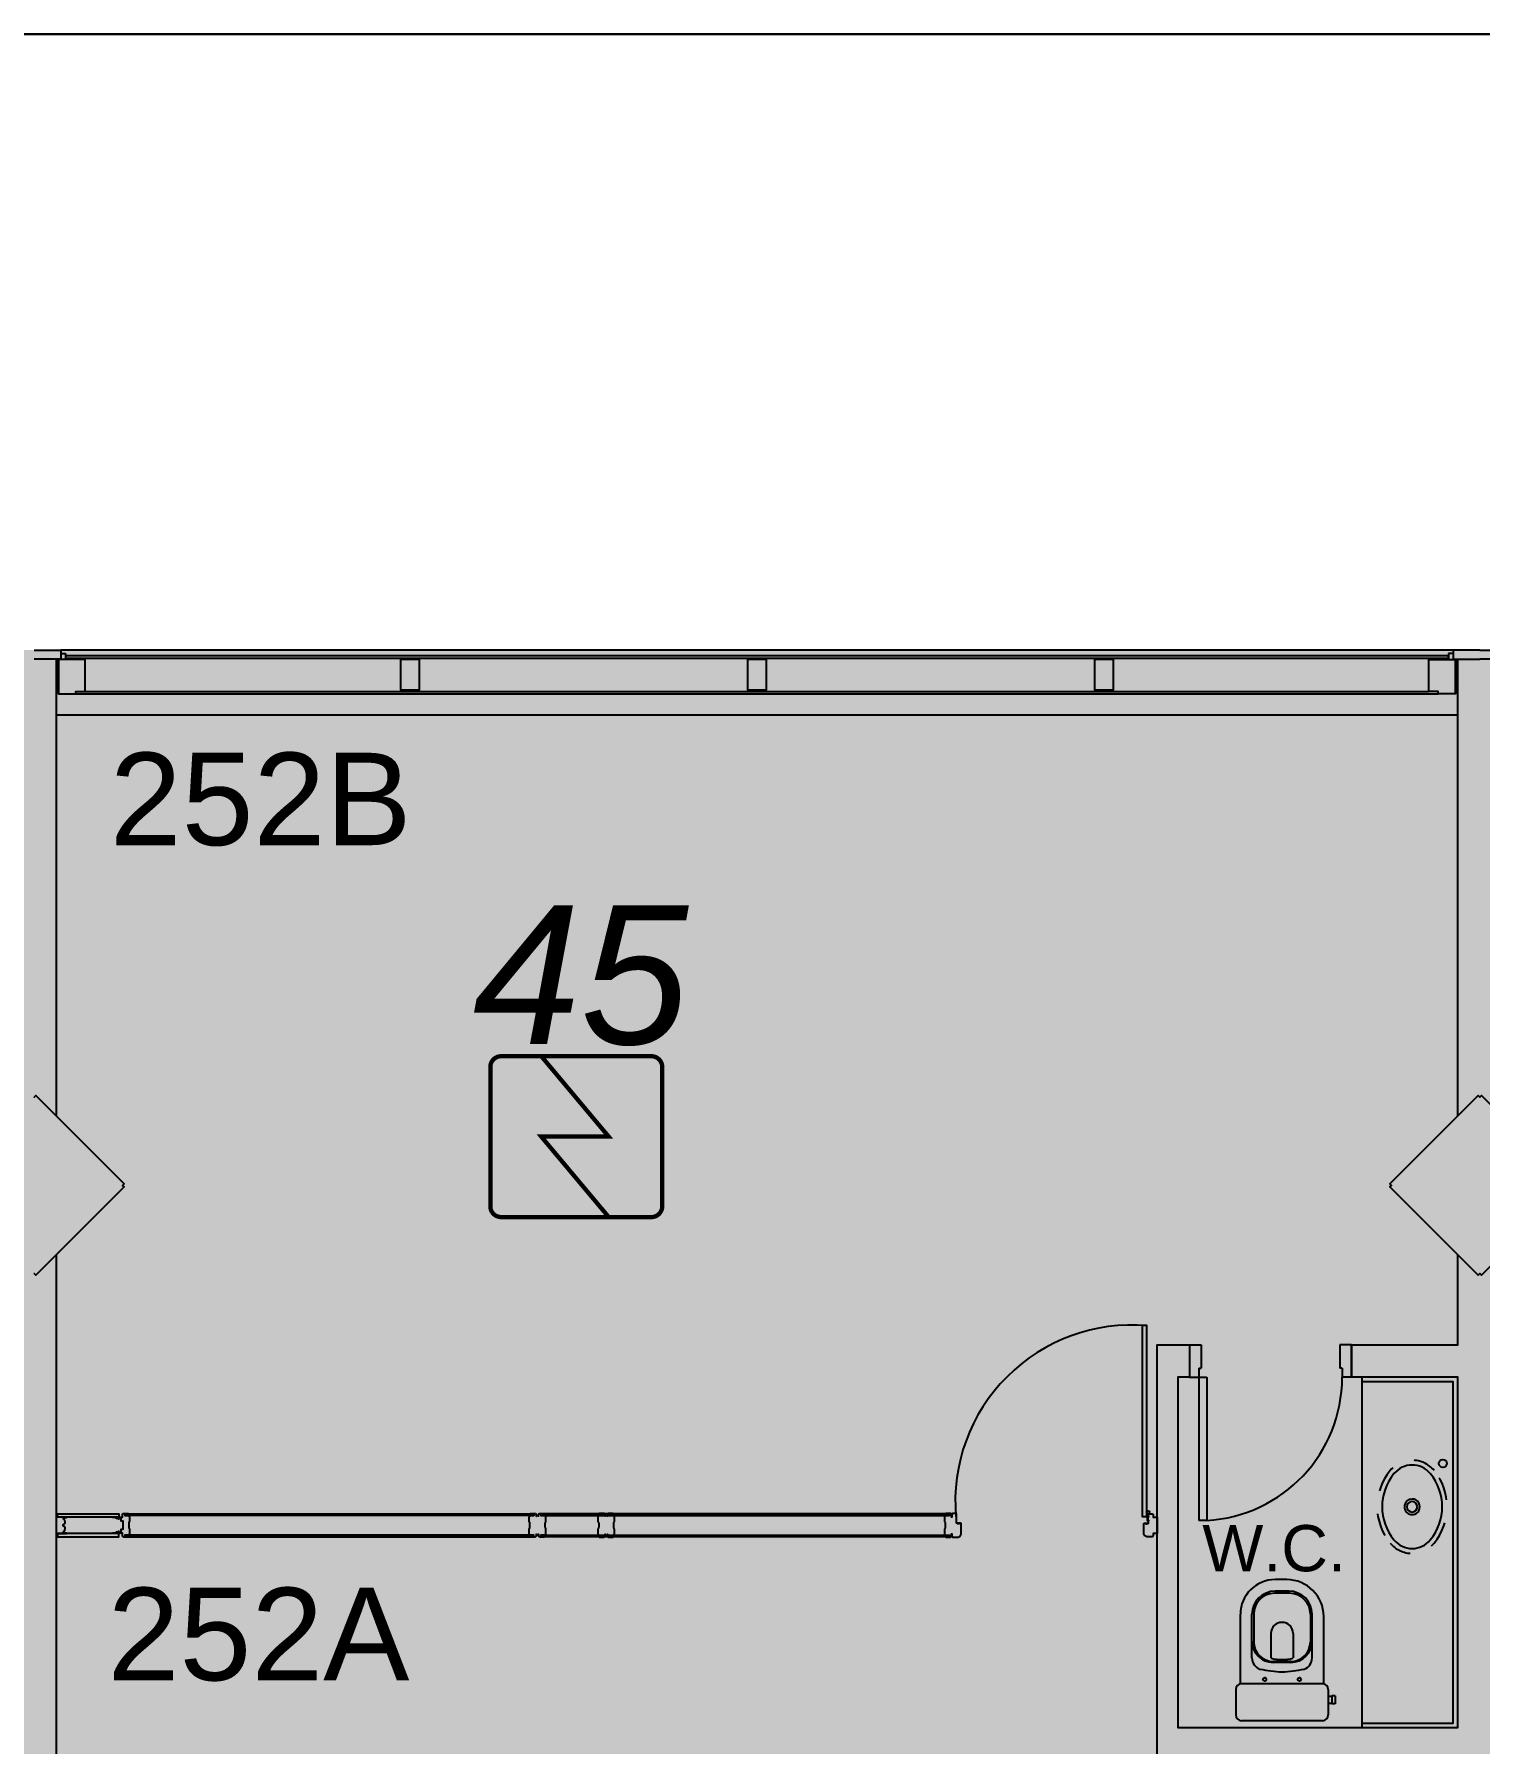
# Model space of a CAD drawing. Header units: metres. Extents: x -331 to 2982, y 362 to 2539.
# Drawn here: x 827.87 to 834.12, y 1933 to 1940.39 of the extents above; entities that cross this region are included whole.
import ezdxf

# ---------------------------------------------------------------- set-up
doc = ezdxf.new("R2010")
doc.units = ezdxf.units.M
doc.linetypes.add('XR_BL2_3 PAV$0$CONTINUOUS', pattern=[0])
doc.linetypes.add('XR_BL2_3 PAV$0$HIDDEN', pattern=[0.375, 0.25, -0.125])
doc.layers.add('_salas', color=251, linetype='Continuous', plot=False)
for name, color, linetype in [('ALV', 251, 'Continuous'), ('CX', 251, 'Continuous'), ('DET. FUMAÇA', 1, 'Continuous'), ('Detector_antigo', 84, 'Continuous'), ('Div', 251, 'Continuous'), ('Est', 251, 'Continuous'), ('Mob', 251, 'Continuous'), ('Texto_Salas', 251, 'Continuous'), ('vid', 251, 'Continuous')]:
    doc.layers.add(name, color=color, linetype=linetype)
doc.layers.add('Botoeira_antiga', color=74, linetype='Continuous', lineweight=30)
doc.styles.add('ARIAL', font='arial.ttf')
doc.styles.add('X3G_ENTITY_1416BAE9', font='arial.ttf', dxfattribs={"height": 0.6})
doc.styles.add('X3G_ENTITY_142280C7', font='arial.ttf', dxfattribs={"height": 0.4})
doc.styles.add('X3G_ENTITY_142280C8', font='arial.ttf', dxfattribs={"height": 0.4})

# ---------------------------------------------------------------- blocks, each defined once
blk = doc.blocks.new('Detector de fumaça')
at = {"layer": 'DET. FUMAÇA', "linetype": 'Continuous', "lineweight": 15, "const_width": 0.0187}
blk.add_lwpolyline([(774.5995, 539.8158), (775.2491, 539.8158, -0.414214), (775.2958, 539.769), (775.2958, 539.1669, -0.414214), (775.2491, 539.1202), (774.5995, 539.1202, -0.414214), (774.5527, 539.1669), (774.5527, 539.769, -0.414214)], format="xyb", close=True, dxfattribs=at)
blk.add_lwpolyline([(774.773, 539.8158), (775.0645, 539.468), (774.773, 539.468), (775.0645, 539.1202)], dxfattribs=at)

msp = doc.modelspace()

# ---------------------------------------------------------------- hatches: boundary and pattern name
at = {"layer": '_salas', "transparency": 33554559}
h = msp.add_hatch(color=256, dxfattribs=at)
h.dxf.hatch_style = 1
h.paths.add_polyline_path([(870.379, 1937.7293), (851.629, 1937.7293), (851.629, 1939.2843), (851.299, 1939.2843), (851.299, 1937.7293), (840.564, 1937.7293), (840.564, 1939.2843), (840.234, 1939.2843), (840.234, 1937.7293), (765.239, 1937.7293), (765.239, 1926.3801), (765.429, 1926.3801), (765.429, 1926.5771), (765.615, 1926.7643), (769.3501, 1926.765), (769.3826, 1926.773), (769.4342, 1926.8136), (770.1916, 1927.5703), (770.2047, 1927.5834), (770.229, 1927.5743), (771.624, 1927.5743), (773.0191, 1927.5743), (773.0434, 1927.5834), (773.0565, 1927.5703), (773.8138, 1926.8136), (773.8655, 1926.773), (773.898, 1926.765), (777.5273, 1926.765), (777.8669, 1926.4254), (777.874, 1926.4325), (778.2207, 1926.765), (781.85, 1926.765), (781.8825, 1926.773), (781.9342, 1926.8136), (782.6915, 1927.5703), (782.7046, 1927.5834), (782.7289, 1927.5743), (784.124, 1927.5743), (785.519, 1927.5743), (785.5433, 1927.5834), (785.5564, 1927.5703), (786.3138, 1926.8136), (786.3654, 1926.773), (786.3979, 1926.765), (790.0273, 1926.765), (790.3669, 1926.4254), (790.3739, 1926.4325), (790.7206, 1926.765), (794.3499, 1926.765), (794.3824, 1926.773), (794.4341, 1926.8136), (795.1914, 1927.5703), (795.2045, 1927.5834), (795.2289, 1927.5743), (796.6239, 1927.5743), (798.0189, 1927.5743), (798.0433, 1927.5834), (798.0564, 1927.5703), (798.8137, 1926.8136), (798.8654, 1926.773), (798.8979, 1926.765), (802.5273, 1926.765), (802.8669, 1926.4254), (802.8739, 1926.4325), (803.2206, 1926.765), (806.8499, 1926.765), (806.8824, 1926.773), (806.9341, 1926.8136), (807.6914, 1927.5703), (807.7045, 1927.5834), (807.7289, 1927.5743), (809.1239, 1927.5743), (810.5189, 1927.5743), (810.5433, 1927.5834), (810.5564, 1927.5703), (811.3137, 1926.8136), (811.3654, 1926.773), (811.3979, 1926.765), (815.0272, 1926.765), (815.3668, 1926.4254), (815.3739, 1926.4325), (815.7205, 1926.765), (819.3499, 1926.765), (819.3824, 1926.773), (819.434, 1926.8136), (820.1914, 1927.5703), (820.2045, 1927.5834), (820.2288, 1927.5743), (821.6238, 1927.5743), (823.0189, 1927.5743), (823.0432, 1927.5834), (823.0563, 1927.5703), (823.8136, 1926.8136), (823.8653, 1926.773), (823.8978, 1926.765), (827.5277, 1926.765), (827.8673, 1926.4254), (827.8743, 1926.4325), (828.221, 1926.765), (831.8504, 1926.765), (831.8828, 1926.773), (831.9345, 1926.8136), (832.6919, 1927.5703), (832.7049, 1927.5834), (832.7293, 1927.5743), (834.1243, 1927.5743), (835.5193, 1927.5743), (835.5437, 1927.5834), (835.5568, 1927.5703), (836.3141, 1926.8136), (836.3658, 1926.773), (836.3983, 1926.765), (840.0415, 1926.765), (840.3741, 1926.4325), (840.7559, 1926.8143), (840.4741, 1927.0961), (840.4741, 1928.0543), (841.234, 1928.0543), (841.234, 1929.8943), (849.6075, 1929.8943), (849.6075, 1926.8143), (849.7475, 1926.8143), (849.7475, 1927.5743), (851.494, 1927.5743), (852.8891, 1927.5743), (852.9134, 1927.5834), (852.9265, 1927.5703), (853.6838, 1926.8136), (853.7355, 1926.773), (853.768, 1926.765), (857.3973, 1926.765), (857.7369, 1926.4254), (857.744, 1926.4325), (858.0907, 1926.765), (861.72, 1926.765), (861.7525, 1926.773), (861.8042, 1926.8136), (862.5615, 1927.5703), (862.5746, 1927.5834), (862.5989, 1927.5743), (863.994, 1927.5743), (865.389, 1927.5743), (865.4133, 1927.5834), (865.4264, 1927.5703), (866.1838, 1926.8136), (866.2354, 1926.773), (866.2679, 1926.765), (870.003, 1926.7643), (870.189, 1926.5771), (870.189, 1926.3801), (870.379, 1926.3801), (870.379, 1926.3801)])

# ---------------------------------------------------------------- linework, layer by layer
at = {"layer": 'ALV'}
for p, q in [((827.9691, 1937.6893), (827.9691, 1935.7153)), ((827.9691, 1935.1133), (827.9691, 1927.1153))]:
    msp.add_line(p, q, dxfattribs=at)
for points in [[(834.0291, 1935.7153), (834.0291, 1937.6893), (834.1241, 1937.6893)], [(832.7291, 1931.2743), (832.7291, 1934.7243), (832.8691, 1934.7243), (832.8691, 1934.5843), (832.8191, 1934.5843), (832.8191, 1933.0693), (834.0291, 1933.0693), (834.0291, 1934.5843), (833.5691, 1934.5843), (833.5691, 1934.7243), (834.0291, 1934.7243), (834.0291, 1935.1133)]]:
    msp.add_lwpolyline(points, dxfattribs=at)
at = {"layer": 'Botoeira_antiga'}
msp.add_line((871.6348, 1940.3923), (763.3926, 1940.3923), dxfattribs=at)
at = {"layer": 'CX', "linetype": 'ByBlock', "ltscale": 0.1}
for p, q in [((827.8741, 1937.7293), (827.9891, 1937.7293)), ((827.9891, 1937.7293), (827.9891, 1937.6893)), ((827.9891, 1937.7144), (828.0091, 1937.7144)), ((828.0091, 1937.7144), (828.0091, 1937.6881)), ((834.0091, 1937.7144), (833.9891, 1937.7144)), ((833.9891, 1937.7144), (833.9891, 1937.6881)), ((834.1241, 1937.7293), (834.0091, 1937.7293)), ((834.0091, 1937.7293), (834.0091, 1937.6893)), ((827.9891, 1937.6893), (827.8741, 1937.6893)), ((834.0091, 1937.6893), (834.1241, 1937.6893))]:
    msp.add_line(p, q, dxfattribs=at)
at = {"layer": 'CX', "color": 251, "true_color": 0x606060}
for p, q in [((834.0091, 1937.7293), (827.9891, 1937.7293)), ((827.9691, 1937.4493), (834.0291, 1937.4493))]:
    msp.add_line(p, q, dxfattribs=at)
at = {"layer": 'CX', "color": 251, "linetype": 'ByBlock', "ltscale": 0.1}
for p, q in [((834.1241, 1937.7293), (834.2391, 1937.7293)), ((834.2391, 1937.6893), (834.1241, 1937.6893))]:
    msp.add_line(p, q, dxfattribs=at)
at = {"layer": 'CX'}
for p, q in [((827.9791, 1937.5393), (827.9791, 1937.6851)), ((827.9791, 1937.6851), (827.9791, 1937.5393)), ((834.0191, 1937.6851), (834.0191, 1937.5393)), ((834.0191, 1937.5393), (834.0191, 1937.6851)), ((832.8691, 1934.7243), (832.9191, 1934.7243)), ((832.8691, 1934.7243), (832.8691, 1934.5843)), ((832.9191, 1934.7243), (832.9191, 1934.6243)), ((833.5691, 1934.7243), (833.5191, 1934.7243)), ((833.5191, 1934.7243), (833.5191, 1934.6243)), ((833.5691, 1934.7243), (833.5691, 1934.5843)), ((832.9091, 1934.6243), (832.9091, 1934.5843)), ((832.9091, 1934.6243), (832.9191, 1934.6243)), ((833.5291, 1934.6243), (833.5191, 1934.6243)), ((833.5291, 1934.6243), (833.5291, 1934.5843)), ((832.8691, 1934.5843), (832.9091, 1934.5843)), ((832.9091, 1934.5843), (832.9441, 1934.5843)), ((832.9091, 1934.5843), (832.9091, 1933.9653)), ((832.9441, 1934.5843), (832.9441, 1933.9653)), ((833.5691, 1934.5843), (833.5291, 1934.5843)), ((832.9441, 1933.9653), (832.9091, 1933.9653))]:
    msp.add_line(p, q, dxfattribs=at)
for points in [[(828.0943, 1937.6881), (828.0147, 1937.6881), (827.9791, 1937.6881), (827.9791, 1937.5393), (828.0091, 1937.5393), (828.0091, 1937.54), (828.0539, 1937.54), (828.0539, 1937.55), (828.0943, 1937.55)], [(829.4591, 1937.6891), (829.5391, 1937.6891), (829.5391, 1937.555), (829.4591, 1937.555)], [(830.9591, 1937.6891), (831.0391, 1937.6891), (831.0391, 1937.555), (830.9591, 1937.555)], [(832.4591, 1937.6891), (832.5391, 1937.6891), (832.5391, 1937.555), (832.4591, 1937.555)], [(833.9039, 1937.6881), (833.9835, 1937.6881), (834.0191, 1937.6881), (834.0191, 1937.5393), (833.9891, 1937.5393), (833.9891, 1937.54), (833.9443, 1937.54), (833.9443, 1937.55), (833.9039, 1937.55)], [(832.6643, 1934.8076), (832.6641, 1933.9826), (832.6841, 1933.9826), (832.6843, 1934.8076)]]:
    msp.add_lwpolyline(points, close=True, dxfattribs=at)
for points in [[(828.0085, 1933.9563), (828.0061, 1933.9668, 0.194954), (828.0052, 1933.9681), (828.0036, 1933.9691, -0.387702), (828.0029, 1933.9717), (828.0045, 1933.9748), (828.0041, 1933.9751), (828.0017, 1933.9705), (828.0013, 1933.9712), (828.0013, 1933.9777), (828.0131, 1933.9777), (828.0131, 1933.9793), (827.9691, 1933.9793), (827.9691, 1933.9093), (828.0131, 1933.9093), (828.0131, 1933.9109), (828.0013, 1933.9109), (828.0013, 1933.9174), (828.0017, 1933.9181), (828.0041, 1933.9136), (828.0045, 1933.9138), (828.0029, 1933.9169, -0.387702), (828.0036, 1933.9195), (828.0052, 1933.9206, 0.194954), (828.0061, 1933.9218), (828.0085, 1933.9323, 0.268551), (828.007, 1933.9371), (827.9992, 1933.9422), (827.9992, 1933.9465), (828.007, 1933.9515, 0.268551)], [(830.0479, 1933.9863), (830.0519, 1933.9863, -0.414214), (830.0549, 1933.9833), (830.0549, 1933.9887, -0.439162), (830.0609, 1933.9953), (830.0789, 1933.9953, -0.414214), (830.0799, 1933.9943), (830.0799, 1933.9938), (830.0649, 1933.9938), (830.0649, 1933.9865), (830.0797, 1933.9865, -0.322891), (830.0854, 1933.9813), (830.0854, 1933.961, -0.13729), (830.0847, 1933.9584), (830.0831, 1933.9558, 0.13729), (830.0824, 1933.9532), (830.0824, 1933.9443), (830.0824, 1933.9355, 0.13729), (830.0831, 1933.9329), (830.0847, 1933.9303, -0.13729), (830.0854, 1933.9277), (830.0854, 1933.9073, -0.322891), (830.0797, 1933.9021), (830.0649, 1933.9021), (830.0649, 1933.8948), (830.0799, 1933.8948), (830.0799, 1933.8943, -0.414214), (830.0789, 1933.8933), (830.0609, 1933.8933, -0.439162), (830.0549, 1933.9), (830.0549, 1933.9053, -0.414214), (830.0519, 1933.9023), (830.0479, 1933.9023, -0.414214), (830.0449, 1933.9053), (830.0449, 1933.9, -0.439162), (830.0389, 1933.8933), (830.0209, 1933.8933, -0.414214), (830.0199, 1933.8943), (830.0199, 1933.8948), (830.0349, 1933.8948), (830.0349, 1933.9021), (830.0201, 1933.9021, -0.322891), (830.0144, 1933.9073), (830.0144, 1933.9277, -0.13729), (830.0151, 1933.9303), (830.0167, 1933.9329, 0.13729), (830.0174, 1933.9355), (830.0174, 1933.9443), (830.0174, 1933.9532, 0.13729), (830.0167, 1933.9558), (830.0151, 1933.9584, -0.13729), (830.0144, 1933.961), (830.0144, 1933.9813, -0.322891), (830.0201, 1933.9865), (830.0349, 1933.9865), (830.0349, 1933.9938), (830.0199, 1933.9938), (830.0199, 1933.9943, -0.414214), (830.0209, 1933.9953), (830.0389, 1933.9953, -0.439162), (830.0449, 1933.9887), (830.0449, 1933.9833, -0.414214)], [(831.8407, 1933.9), (831.8407, 1933.9075), (831.8419, 1933.9075), (831.8419, 1933.898, 0.422579), (831.8467, 1933.8929), (831.8652, 1933.8929, 0.414214), (831.8817, 1933.9094), (831.8817, 1933.9509, 0.414214), (831.8797, 1933.9529), (831.8722, 1933.9529), (831.8737, 1933.9506), (831.8677, 1933.9506), (831.8692, 1933.9529), (831.8617, 1933.9529), (831.8618, 1933.9929, 0.414214), (831.8598, 1933.9949), (831.847, 1933.9949, 0.414214), (831.842, 1933.99), (831.842, 1933.9795), (831.8407, 1933.9795), (831.8407, 1933.9887, 0.439162), (831.8347, 1933.9953), (831.8167, 1933.9953, 0.414214), (831.8157, 1933.9943), (831.8157, 1933.9938), (831.8307, 1933.9938), (831.8307, 1933.9865), (831.8159, 1933.9865, 0.322891), (831.8102, 1933.9813), (831.8102, 1933.961, 0.13729), (831.8109, 1933.9584), (831.8125, 1933.9558, -0.13729), (831.8132, 1933.9532), (831.8132, 1933.9443), (831.8132, 1933.9355, -0.13729), (831.8125, 1933.9329), (831.8109, 1933.9303, 0.13729), (831.8102, 1933.9277), (831.8102, 1933.9073, 0.322891), (831.8159, 1933.9021), (831.8307, 1933.9021), (831.8307, 1933.8948), (831.8157, 1933.8948), (831.8157, 1933.8943, 0.414214), (831.8167, 1933.8933), (831.8347, 1933.8933, 0.439162)]]:
    msp.add_lwpolyline(points, format="xyb", close=True, dxfattribs=at)
at = {"layer": 'CX', "linetype": 'XR_BL2_3 PAV$0$CONTINUOUS'}
msp.add_lwpolyline([(828.2794, 1933.8933), (828.2612, 1933.8933, -0.420879), (828.2554, 1933.8998), (828.2554, 1933.9095), (828.2354, 1933.9095), (828.2354, 1933.9155), (828.2305, 1933.9146), (828.23, 1933.9126, -0.414214), (828.227, 1933.9096), (828.2185, 1933.9096), (828.2122, 1933.9096), (828.2122, 1933.9108), (828.2185, 1933.9108), (828.227, 1933.9108, 0.414214), (828.2288, 1933.9126), (828.2293, 1933.9148, -0.414214), (828.2303, 1933.9158), (828.2375, 1933.9171, 0.212526), (828.2389, 1933.918), (828.2394, 1933.9188), (828.2403, 1933.9182), (828.2394, 1933.9168, -0.204506), (828.238, 1933.9159), (828.2369, 1933.9157), (828.2369, 1933.911), (828.2497, 1933.911), (828.2497, 1933.927), (828.2589, 1933.927), (828.2589, 1933.9466), (828.2589, 1933.962), (828.2497, 1933.962), (828.2497, 1933.978), (828.2369, 1933.978), (828.2369, 1933.9733), (828.238, 1933.9731, -0.204506), (828.2394, 1933.9723), (828.2403, 1933.9709), (828.2394, 1933.9702), (828.2389, 1933.971, 0.212526), (828.2375, 1933.9719), (828.2303, 1933.9732, -0.414214), (828.2293, 1933.9742), (828.2288, 1933.9764, 0.414214), (828.227, 1933.9782), (828.2227, 1933.9782), (828.2122, 1933.9782), (828.2122, 1933.9794), (828.2227, 1933.9794), (828.227, 1933.9794, -0.414214), (828.23, 1933.9764), (828.2305, 1933.9744), (828.2354, 1933.9736), (828.2354, 1933.9795), (828.2554, 1933.9795), (828.2554, 1933.9892, -0.420879), (828.2612, 1933.9957), (828.2794, 1933.9957, -0.414214), (828.2804, 1933.9947), (828.2804, 1933.9942), (828.2654, 1933.9942), (828.2654, 1933.9869), (828.2802, 1933.9869, -0.322891), (828.2859, 1933.9817), (828.2859, 1933.9614, -0.13729), (828.2852, 1933.9588), (828.2836, 1933.9562, 0.13729), (828.2829, 1933.9536), (828.2829, 1933.9443), (828.2829, 1933.9355, 0.13729), (828.2836, 1933.9329), (828.2852, 1933.9303, -0.13729), (828.2859, 1933.9277), (828.2859, 1933.9073, -0.322891), (828.2802, 1933.9021), (828.2654, 1933.9021), (828.2654, 1933.8948), (828.2804, 1933.8948), (828.2804, 1933.8943, -0.414214)], format="xyb", close=True, dxfattribs=at)
at = {"layer": 'CX', "color": 251, "linetype": 'ByBlock'}
msp.add_lwpolyline([(830.3491, 1933.9863), (830.3451, 1933.9863, 0.414214), (830.3421, 1933.9833), (830.3421, 1933.9887, 0.439162), (830.3361, 1933.9953), (830.3181, 1933.9953, 0.414214), (830.3171, 1933.9943), (830.3171, 1933.9938), (830.3321, 1933.9938), (830.3321, 1933.9865), (830.3173, 1933.9865, 0.322891), (830.3116, 1933.9813), (830.3116, 1933.961, 0.13729), (830.3123, 1933.9584), (830.3139, 1933.9558, -0.13729), (830.3146, 1933.9532), (830.3146, 1933.9443), (830.3146, 1933.9355, -0.13729), (830.3139, 1933.9329), (830.3123, 1933.9303, 0.13729), (830.3116, 1933.9277), (830.3116, 1933.9073, 0.322891), (830.3173, 1933.9021), (830.3321, 1933.9021), (830.3321, 1933.8948), (830.3171, 1933.8948), (830.3171, 1933.8943, 0.414214), (830.3181, 1933.8933), (830.3361, 1933.8933, 0.439162), (830.3421, 1933.9), (830.3421, 1933.9053, 0.414214), (830.3451, 1933.9023), (830.3491, 1933.9023, 0.414214), (830.3521, 1933.9053), (830.3521, 1933.9, 0.439162), (830.3581, 1933.8933), (830.3761, 1933.8933, 0.414214), (830.3771, 1933.8943), (830.3771, 1933.8948), (830.3621, 1933.8948), (830.3621, 1933.9021), (830.3769, 1933.9021, 0.322891), (830.3826, 1933.9073), (830.3826, 1933.9277, 0.13729), (830.3819, 1933.9303), (830.3803, 1933.9329, -0.13729), (830.3796, 1933.9355), (830.3796, 1933.9443), (830.3796, 1933.9532, -0.13729), (830.3803, 1933.9558), (830.3819, 1933.9584, 0.13729), (830.3826, 1933.961), (830.3826, 1933.9813, 0.322891), (830.3769, 1933.9865), (830.3621, 1933.9865), (830.3621, 1933.9938), (830.3771, 1933.9938), (830.3771, 1933.9943, 0.414214), (830.3761, 1933.9953), (830.3581, 1933.9953, 0.439162), (830.3521, 1933.9887), (830.3521, 1933.9833, 0.414214)], format="xyb", close=True, dxfattribs=at)
at = {"layer": 'CX', "linetype": 'Continuous'}
msp.add_lwpolyline([(832.6918, 1933.9923, -0.414214), (832.6938, 1933.9943), (832.7066, 1933.9943, -0.414214), (832.7116, 1933.9893), (832.7116, 1933.9793), (832.7291, 1933.9793), (832.7291, 1933.9133), (832.7291, 1933.9093), (832.7115, 1933.9093), (832.7115, 1933.8993, -0.422579), (832.7067, 1933.8943), (832.6882, 1933.8943, -0.414214), (832.6717, 1933.9108), (832.6717, 1933.9513, -0.414214), (832.6737, 1933.9533), (832.6812, 1933.9533), (832.6797, 1933.951), (832.6857, 1933.951), (832.6842, 1933.9533), (832.6917, 1933.9533), (832.6918, 1933.965), (832.693, 1933.965), (832.693, 1933.9656), (832.69, 1933.9656), (832.69, 1933.9774), (832.6894, 1933.978), (832.6894, 1933.9639), (832.6868, 1933.9639), (832.6868, 1933.9939), (832.6853, 1933.9939), (832.6853, 1933.9965, -3.099483), (832.6922, 1933.9951, 0.294496), (832.691, 1933.9933), (832.691, 1933.9806), (832.693, 1933.9806), (832.693, 1933.981), (832.6918, 1933.981), (832.6918, 1933.9923)], format="xyb", close=True, dxfattribs=at)
at = {"layer": 'CX', "color": 251, "true_color": 0x606060}
for centre, radius, start, end in [((832.6199, 1934.0468), 0.7636, 85.16462, 184.82716), ((832.9091, 1934.5843), 0.62, 273.23616, 0)]:
    msp.add_arc(centre, radius, start, end, dxfattribs=at)
at = {"layer": 'Div', "linetype": 'ByBlock'}
for points in [[(828.2404, 1933.9795), (827.9748, 1933.9795), (827.9748, 1933.9945), (828.2404, 1933.9945)], [(828.2404, 1933.9091), (827.9748, 1933.9091), (827.9748, 1933.8941), (828.2404, 1933.8941)]]:
    msp.add_lwpolyline(points, close=True, dxfattribs=at)
at = {"layer": 'Est'}
for points in [[(827.8741, 1935.0325), (827.8741, 1935.0325), (827.8812, 1935.0254), (828.263, 1935.4073), (828.2559, 1935.4143), (828.263, 1935.4214), (827.8812, 1935.8032), (827.8741, 1935.7962), (827.8741, 1935.7962)], [(834.1241, 1935.0325), (834.1241, 1935.0325), (834.117, 1935.0254), (833.7352, 1935.4073), (833.7422, 1935.4143), (833.7352, 1935.4214), (834.117, 1935.8032), (834.1241, 1935.7962), (834.1241, 1935.7962)]]:
    msp.add_lwpolyline(points, dxfattribs=at)
at = {"layer": 'Est', "color": 251}
msp.add_lwpolyline([(834.1241, 1935.0325), (834.1241, 1935.0325), (834.1312, 1935.0254), (834.513, 1935.4073), (834.5059, 1935.4143), (834.513, 1935.4214), (834.1312, 1935.8032), (834.1241, 1935.7962), (834.1241, 1935.7962)], dxfattribs=at)
at = {"layer": 'Mob'}
for p, q in [((833.3016, 1933.6503), (833.2366, 1933.6503)), ((833.2891, 1933.7093), (833.2391, 1933.7093)), ((833.2991, 1933.6593), (833.2391, 1933.6593)), ((833.0891, 1933.2588), (833.0891, 1933.5593)), ((833.1391, 1933.4433), (833.1391, 1933.5593)), ((833.1466, 1933.5603), (833.1466, 1933.4403)), ((833.3916, 1933.5603), (833.3916, 1933.4403)), ((833.3991, 1933.4433), (833.3991, 1933.5593)), ((833.4491, 1933.2588), (833.4491, 1933.5493)), ((833.1391, 1933.3706), (833.1391, 1933.4433)), ((833.2211, 1933.4763), (833.2211, 1933.3704)), ((833.3171, 1933.4763), (833.3171, 1933.3704)), ((833.3991, 1933.3706), (833.3991, 1933.4433)), ((833.3071, 1933.3513), (833.2311, 1933.3513)), ((833.3066, 1933.3553), (833.2316, 1933.3553)), ((833.0691, 1933.2343), (833.0691, 1933.1243)), ((833.4441, 1933.2593), (833.0941, 1933.2593)), ((833.4691, 1933.2343), (833.4691, 1933.1243)), ((833.4841, 1933.2043), (833.4691, 1933.2043)), ((833.4841, 1933.2068), (833.4841, 1933.1718)), ((833.4991, 1933.2068), (833.4841, 1933.2068)), ((833.4991, 1933.2068), (833.4991, 1933.1718)), ((833.4841, 1933.1743), (833.4691, 1933.1743)), ((833.4991, 1933.1718), (833.4841, 1933.1718)), ((833.4441, 1933.0993), (833.0941, 1933.0993))]:
    msp.add_line(p, q, dxfattribs=at)
for points in [[(833.6141, 1933.0693), (833.6141, 1933.0693), (834.0291, 1933.0693), (834.0291, 1934.5843), (833.6141, 1934.5843), (833.6141, 1933.0693)], [(833.6141, 1933.0893), (834.0091, 1933.0893), (834.0091, 1934.5643), (833.6142, 1934.5643)]]:
    msp.add_lwpolyline(points, dxfattribs=at)
at = {"layer": 'Mob', "linetype": 'XR_BL2_3 PAV$0$HIDDEN', "ltscale": 0.05}
for points in [[(833.7367, 1934.1811, 0.358975), (833.7367, 1933.8675)], [(833.9264, 1934.1811, 0.472393), (833.7367, 1934.1811)], [(833.9263, 1933.8674, 0.359179), (833.9264, 1934.1811)], [(833.7367, 1933.8675, 0.471699), (833.9263, 1933.8674)]]:
    msp.add_lwpolyline(points, format="xyb", dxfattribs=at)
at = {"layer": 'Mob'}
for points in [[(833.753, 1934.1676, 0.358974), (833.753, 1933.881)], [(833.9101, 1934.1677, 0.472527), (833.753, 1934.1676)], [(833.91, 1933.8809, 0.359169), (833.9101, 1934.1677)], [(833.8542, 1934.0243, 1), (833.8089, 1934.0243)], [(833.8089, 1934.0243, 1), (833.8542, 1934.0243)], [(833.753, 1933.881, 0.471701), (833.91, 1933.8809)]]:
    msp.add_lwpolyline(points, format="xyb", dxfattribs=at)
msp.add_lwpolyline([(833.8316, 1934.0579, 1.732057), (833.8607, 1934.0075, 0.577348)], format="xyb", close=True, dxfattribs=at)
for centre, radius in [((833.9644, 1934.2117), 0.0175), ((833.1941, 1933.2783), 0.0075), ((833.3441, 1933.2783), 0.0075)]:
    msp.add_circle(centre, radius, dxfattribs=at)
for centre, radius, start, end in [((833.2391, 1933.5593), 0.15, 90, 180), ((833.2391, 1933.5593), 0.1, 90, 180), ((833.2366, 1933.5603), 0.09, 90, 180), ((833.2891, 1933.5493), 0.16, 0, 90), ((833.2991, 1933.5593), 0.1, 0, 90), ((833.3016, 1933.5603), 0.09, 0, 90), ((833.2691, 1933.4763), 0.048, 0, 180), ((833.2311, 1933.4433), 0.092, 180, 270), ((833.2316, 1933.4403), 0.085, 180, 270), ((833.3066, 1933.4403), 0.085, 270, 0), ((833.3071, 1933.4433), 0.092, 270, 0), ((833.1909, 1933.371), 0.0519, 180.4721, 250.62163), ((833.2603, 1933.4875), 0.1235, 251.50213, 274.09255), ((833.2779, 1933.4875), 0.1235, 265.90745, 288.49787), ((833.3472, 1933.371), 0.0519, 289.37837, 359.5279), ((833.3248, 1934.1549), 0.8464, 259.72121, 266.2276), ((833.2134, 1934.1549), 0.8464, 273.7724, 280.27879), ((833.0941, 1933.2343), 0.025, 90, 180), ((833.4441, 1933.2343), 0.025, 0, 90), ((833.0941, 1933.1243), 0.025, 180, 270), ((833.4441, 1933.1243), 0.025, 270, 0)]:
    msp.add_arc(centre, radius, start, end, dxfattribs=at)
at = {"layer": 'vid'}
for p, q in [((828.0539, 1937.54), (833.9443, 1937.54)), ((828.0943, 1937.55), (833.9039, 1937.55))]:
    msp.add_line(p, q, dxfattribs=at)
msp.add_lwpolyline([(828.0091, 1937.6941), (833.9891, 1937.6941), (833.9891, 1937.7041), (828.0091, 1937.7041)], dxfattribs=at)
for points in [[(828.2739, 1933.9938), (830.0349, 1933.9938), (830.0349, 1933.9865), (828.2739, 1933.9865)], [(831.828, 1933.9938), (830.0649, 1933.9938), (830.0649, 1933.9865), (831.828, 1933.9865)], [(828.2739, 1933.8948), (830.0349, 1933.8948), (830.0349, 1933.9021), (828.2739, 1933.9021)], [(831.828, 1933.8948), (830.0649, 1933.8948), (830.0649, 1933.9021), (831.828, 1933.9021)]]:
    msp.add_lwpolyline(points, close=True, dxfattribs=at)

# ---------------------------------------------------------------- block references
at = {"layer": 'DET. FUMAÇA', "linetype": 'Continuous', "lineweight": 0}
msp.add_blockref('Detector de fumaça', (55.2935, 1396.1569), dxfattribs=at)

# ---------------------------------------------------------------- texts
at = {"layer": 'Detector_antigo', "linetype": 'Continuous', "lineweight": 0, "insert": (829.7703, 1936.6249), "char_height": 0.6, "attachment_point": 1, "style": 'X3G_ENTITY_1416BAE9'}
msp.add_mtext_dynamic_manual_height_columns('{\\fArial|b0|i1|c0|p34;45}', width=13.318804, gutter_width=2.5, heights=[0], dxfattribs=at)
at = {"layer": 'Texto_Salas', "color": 251, "linetype": 'ByBlock'}
for s, style, p in [('252B', 'X3G_ENTITY_142280C8', (828.2008, 1936.8853)), ('252A', 'X3G_ENTITY_142280C7', (828.1914, 1933.274))]:
    msp.add_text(s, height=0.4, dxfattribs=dict(at, style=style)).set_placement(p)
at = {"layer": 'Texto_Salas', "color": 251, "insert": (833.2348, 1933.9452), "char_height": 0.2, "width": 2.2626, "attachment_point": 2, "style": 'ARIAL'}
msp.add_mtext('W.C.', dxfattribs=at)

doc.saveas('drawing.dxf')
